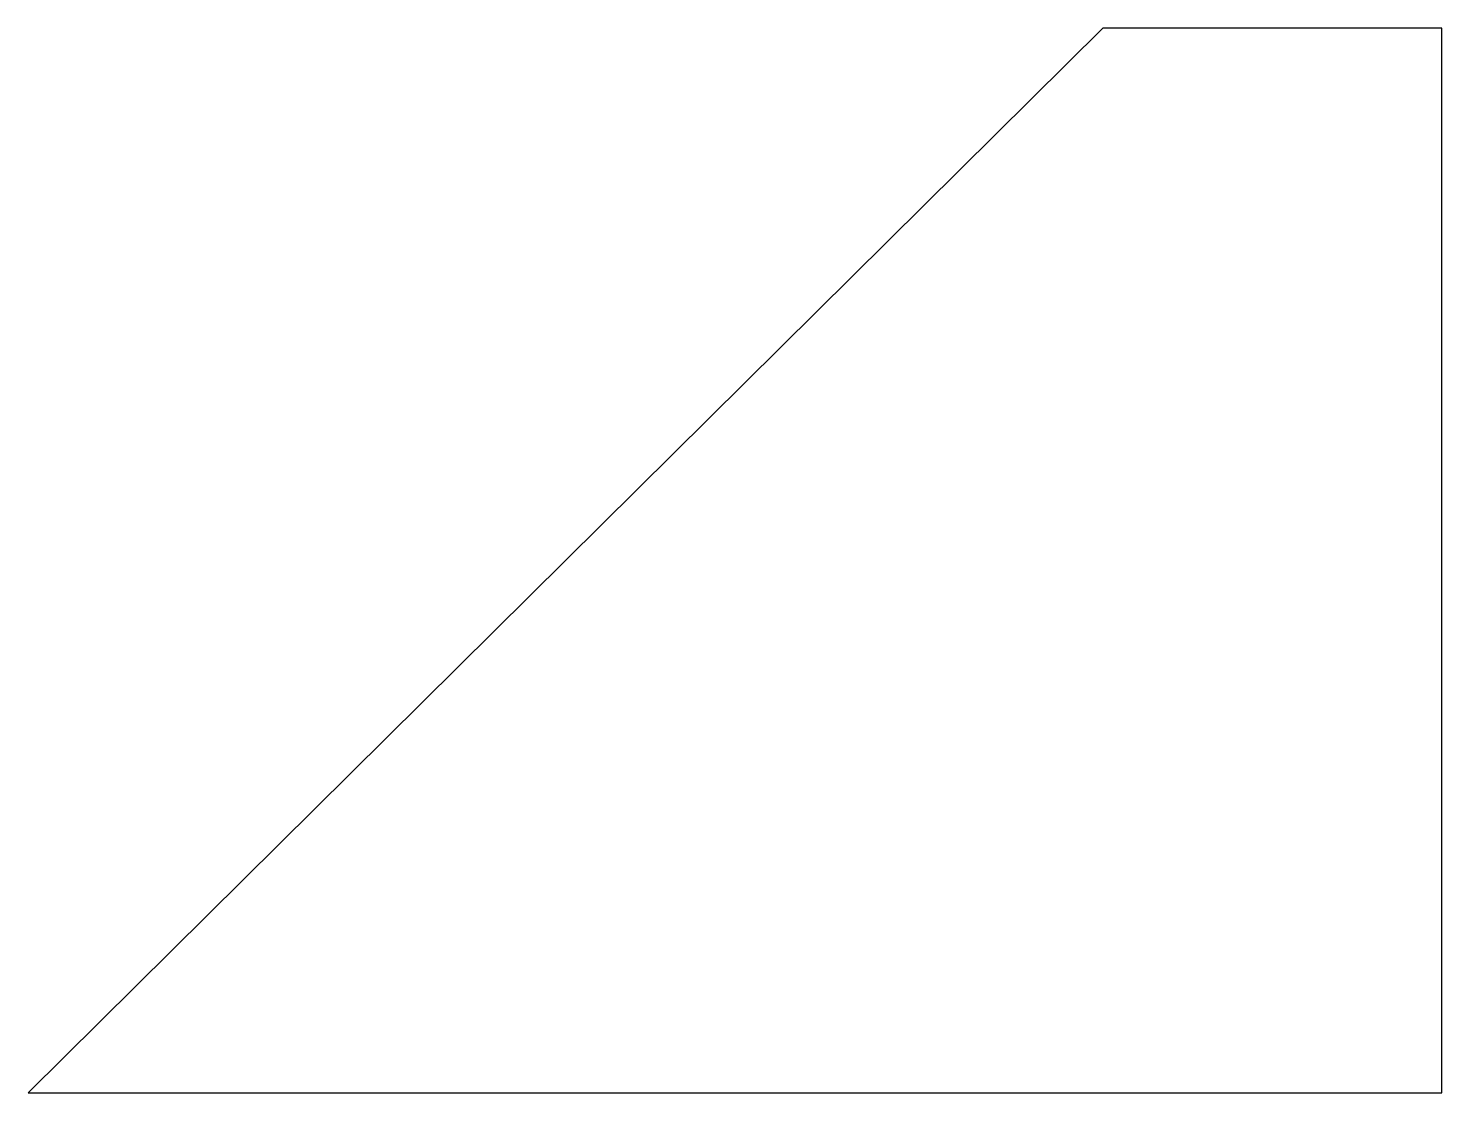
# Model space of a CAD drawing. Header units: millimetres. Extents: x -296 to 296, y 0 to 446.
import ezdxf

# ---------------------------------------------------------------- set-up
doc = ezdxf.new("R2010")
doc.units = ezdxf.units.MM

msp = doc.modelspace()

# ---------------------------------------------------------------- linework, layer by layer
at = {"color": 7, "linetype": 'Continuous', "lineweight": 25}
for p, q in [((154, 446), (-296, 0)), ((296, 446), (154, 446)), ((296, 0), (296, 446)), ((-296, 0), (296, 0))]:
    msp.add_line(p, q, dxfattribs=at)

doc.saveas('drawing.dxf')
